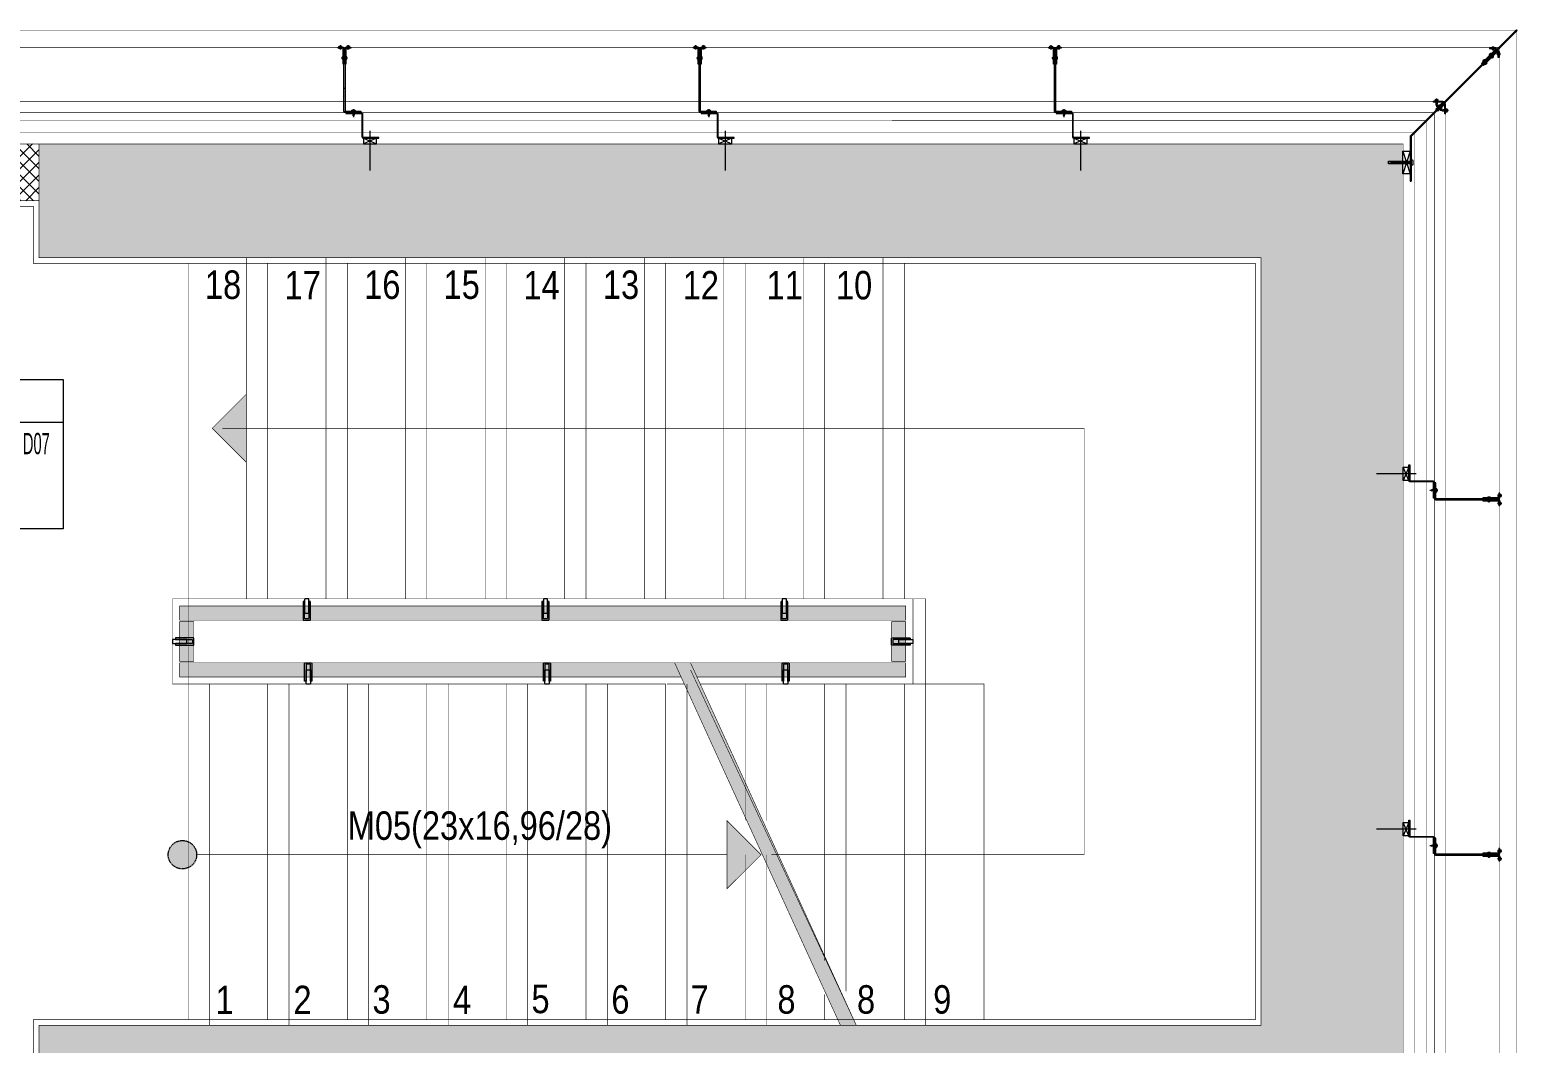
# Model space of a CAD drawing. Extents: x -1457 to 23780, y -2071 to 4205.
# Drawn here: x 10244 to 10768, y 2509 to 2865 of the extents above; entities that cross this region are included whole.
import ezdxf
from ezdxf.enums import TextEntityAlignment as Align

# ---------------------------------------------------------------- set-up
doc = ezdxf.new("R2010")
doc.units = 0
doc.header["$MEASUREMENT"] = 0
doc.linetypes.add('DOT2', pattern=[0.125, 0, -0.125])
doc.linetypes.add('HIDDEN', pattern=[0.375, 0.25, -0.125])
doc.layers.get('0').update_dxf_attribs({"color": 9, "lineweight": 9})
for name, color, linetype, lineweight in [('20', 9, 'DOT2', 9), ('21', 9, 'Continuous', 9), ('M-TEFRIS2-015', 129, 'Continuous', 9)]:
    doc.layers.add(name, color=color, linetype=linetype, lineweight=lineweight)
doc.styles.add('Arial', font='arial.ttf', dxfattribs={"height": 2.5})
doc.styles.add('MuuM_TEXT-STANDART', font='ARIALN.TTF')

# ---------------------------------------------------------------- blocks, each defined once
blk = doc.blocks.new('p-lama profili')
at = {"layer": '20', "linetype": 'HIDDEN', "ltscale": 0.5}
blk.add_lwpolyline([(0.75, -0.45), (-0.75, -0.45), (-0.75, -6.5), (-1.25, -6.5), (-1.25, -0.45), (-1.25, -0.45), (-1.25, 0), (1.25, 0), (1.25, -0.45), (1.25, -0.45), (1.25, -6.5), (0.75, -6.5), (0.75, -0.45)], dxfattribs=at)
blk.add_lwpolyline([(-0.75, -2.5), (0.75, -2.5), (0.75, -7.5), (-0.75, -7.5)], close=True, dxfattribs=at)
blk = doc.blocks.new('0_roomno2-flat-2')
at = {"layer": '21'}
blk.add_lwpolyline([(96.88, -52.5), (0, -52.5), (0, 0), (96.88, 0)], close=True, dxfattribs=at)
for points in [[(0, -15), (96.88, -15)], [(40.62, -15), (40.62, -52.5)], [(59.38, -15), (59.38, -52.5)], [(78.12, -15), (78.12, -52.5)], [(0, -33.75), (40.62, -33.75)]]:
    blk.add_lwpolyline(points, dxfattribs=at)
at = {"layer": '21', "style": 'MuuM_TEXT-STANDART', "width": 0.6}
blk.add_text('H:', height=7.5, dxfattribs=at).set_placement((1.75, -43.04), align=Align.MIDDLE_LEFT)
at = {"layer": '21', "style": 'Arial'}
blk.add_attdef('ODANO', (0, 5.85), '', height=10, dxfattribs=at)
blk.add_attdef('MEKANADI', text='', height=10, dxfattribs=at).set_placement((1.75, -15), align=Align.BOTTOM_LEFT)
at = {"layer": '21', "style": 'MuuM_TEXT-STANDART', "width": 0.6}
for tag, p in [('M2', (1.75, -24.38)), ('TEMIZTAVANYUKSEKLIGI', (9, -43.04))]:
    blk.add_attdef(tag, text='', height=7.5, dxfattribs=at).set_placement(p, align=Align.MIDDLE_LEFT)
for tag, p in [('YER01', (50, -22.5)), ('TAVAN01', (68.75, -22.5)), ('DUVAR01', (87.5, -22.5)), ('YER02', (50, -33.75)), ('TAVAN02', (68.75, -33.75)), ('DUVAR02', (87.5, -33.75)), ('YER03', (50, -45)), ('TAVAN03', (68.75, -45)), ('DUVAR03', (87.5, -45))]:
    blk.add_attdef(tag, text='', height=7.5, dxfattribs=at).set_placement(p, align=Align.MIDDLE_CENTER)
blk = doc.blocks.new('p-cephe_kose profili')
at = {"linetype": 'Continuous', "lineweight": 13}
for p, q in [((-2.75, 12.75), (-3.15, 12.75)), ((-3.15, -2.87), (-3.15, 12.75)), ((-2.75, -3.03), (-2.75, 12.75)), ((-3.15, -2.87), (-30.14, -29.86)), ((-2.75, -3.03), (-29.86, -30.14)), ((-34, -30.65), (-34, -32.75)), ((-34, -30.65), (-33.7, -30.65)), ((-33.85, -33.57), (-30.14, -29.86)), ((-33.7, -30.65), (-33.7, -32.75)), ((-33.57, -33.85), (-29.86, -30.14)), ((-33.53, -32.82), (-28.58, -27.87)), ((-33.32, -33.03), (-28.37, -28.08)), ((-28.08, -28.37), (-33.03, -33.32)), ((-27.87, -28.58), (-32.82, -33.53)), ((-30.14, -29.86), (-29.86, -30.14)), ((-29.86, -30.14), (-30.14, -29.86)), ((-28.37, -28.08), (-28.58, -27.87)), ((-28.08, -28.37), (-27.87, -28.58)), ((-33.85, -33.57), (-40.45, -40.17)), ((-33.57, -33.85), (-40.17, -40.45)), ((-33.57, -33.85), (-33.85, -33.57)), ((-32.75, -33.7), (-30.65, -33.7)), ((-32.75, -34), (-30.65, -34)), ((-30.65, -34), (-30.65, -33.7)), ((-40.45, -40.17), (-40.17, -40.45))]:
    blk.add_line(p, q, dxfattribs=at)
at = {"linetype": 'Continuous', "lineweight": 5}
for p, q in [((-3.15, 6.69), (1.05, 6.69)), ((1.05, 5.81), (-3.15, 5.81)), ((-2.75, 2.25), (-0.25, 10.25)), ((-0.25, 2.25), (-2.75, 10.25)), ((-2.73, 6.25), (4.2, 6.25)), ((4.85, 6.62), (1.05, 6.62)), ((4.85, 5.88), (1.05, 5.88))]:
    blk.add_line(p, q, dxfattribs=at)
for p, q in [((-16.23, -12.06), (-13.36, -12.06)), ((-15.99, -11.97), (-15.95, -11.97)), ((-15.99, -12.15), (-15.95, -12.15)), ((-15.95, -11.97), (-15.95, -12.15)), ((-15.5, -12.68), (-15.5, -11.44)), ((-15.41, -11.82), (-15.23, -11.82)), ((-15.41, -12.3), (-15.32, -12.3)), ((-15.32, -12.3), (-15.14, -12.3)), ((-15.3, -12.02), (-15.28, -12.37)), ((-15.23, -11.82), (-15.05, -11.82)), ((-15.19, -11.74), (-15.1, -12.37)), ((-15.14, -12.3), (-14.96, -12.3)), ((-15.05, -11.82), (-14.87, -11.82)), ((-15.01, -11.74), (-14.92, -12.37)), ((-14.96, -12.3), (-14.78, -12.3)), ((-14.87, -11.82), (-14.69, -11.82)), ((-14.83, -11.74), (-14.74, -12.37)), ((-14.78, -12.3), (-14.6, -12.3)), ((-14.69, -11.82), (-14.51, -11.82)), ((-14.65, -11.74), (-14.56, -12.37)), ((-14.6, -12.3), (-14.42, -12.3)), ((-14.51, -11.82), (-14.33, -11.82)), ((-14.47, -11.74), (-14.38, -12.37)), ((-14.42, -12.3), (-14.24, -12.3)), ((-14.33, -11.82), (-13.6, -12.06)), ((-14.29, -11.74), (-14.2, -12.37)), ((-14.24, -12.3), (-13.6, -12.06)), ((-14.1, -11.79), (-14.03, -12.33)), ((-12.68, -15.51), (-11.44, -15.51)), ((-11.74, -14.3), (-12.37, -14.21)), ((-11.74, -14.48), (-12.37, -14.39)), ((-11.74, -14.66), (-12.37, -14.57)), ((-11.74, -14.84), (-12.37, -14.75)), ((-11.74, -15.02), (-12.37, -14.93)), ((-11.74, -15.2), (-12.37, -15.11)), ((-12.02, -15.31), (-12.37, -15.29)), ((-11.79, -14.11), (-12.33, -14.03)), ((-12.3, -14.25), (-12.06, -13.61)), ((-12.3, -14.43), (-12.3, -14.25)), ((-12.3, -14.61), (-12.3, -14.43)), ((-12.3, -14.79), (-12.3, -14.61)), ((-12.3, -14.97), (-12.3, -14.79)), ((-12.3, -15.15), (-12.3, -14.97)), ((-12.3, -15.33), (-12.3, -15.15)), ((-12.3, -15.42), (-12.3, -15.33)), ((-12.06, -16.24), (-12.06, -13.37)), ((-11.82, -14.34), (-12.06, -13.61)), ((-11.82, -14.52), (-11.82, -14.34)), ((-11.82, -14.7), (-11.82, -14.52)), ((-11.82, -14.88), (-11.82, -14.7)), ((-11.82, -15.06), (-11.82, -14.88)), ((-11.82, -15.24), (-11.82, -15.06)), ((-11.82, -15.42), (-11.82, -15.24)), ((-12.15, -15.99), (-12.15, -15.96)), ((-11.97, -15.96), (-12.15, -15.96)), ((-11.97, -15.99), (-11.97, -15.96))]:
    blk.add_line(p, q)
at = {"linetype": 'Continuous', "lineweight": 18}
for p, q in [((-15.25, -10.86), (-15.25, -14)), ((-15.25, -10.86), (-14.95, -10.86)), ((-14.95, -10.86), (-14.95, -14)), ((-14.78, -14.07), (-12.56, -11.86)), ((-14.57, -14.28), (-12.35, -12.07)), ((-12.07, -12.35), (-14.28, -14.57)), ((-11.86, -12.56), (-14.07, -14.78)), ((-14, -14.95), (-10.86, -14.95)), ((-14, -15.25), (-10.86, -15.25)), ((-12.35, -12.07), (-12.56, -11.86)), ((-12.07, -12.35), (-11.86, -12.56)), ((-10.86, -15.25), (-10.86, -14.95))]:
    blk.add_line(p, q, dxfattribs=at)
at = {"lineweight": 5}
for p, q in [((-13.02, -13.73), (-13.73, -13.02)), ((-13.29, -13.01), (-13.66, -13.38)), ((-13.65, -12.66), (-12.44, -13.86)), ((-13.29, -13.01), (-13.52, -13.23)), ((-13.52, -13.23), (-13.29, -13.01)), ((-13.29, -13.01), (-12.92, -12.64)), ((-13.29, -13.01), (-13.07, -12.79)), ((-13.07, -12.79), (-13.29, -13.01)), ((-12.57, -13.28), (-13.28, -12.57)), ((-12.8, -13.5), (-13.27, -13.98)), ((-12.8, -13.5), (-12.32, -13.03)), ((-34.1, -31.92), (-34.1, -31.37)), ((-31.22, -31.93), (-31.93, -31.22)), ((-31.49, -31.21), (-31.86, -31.58)), ((-31.85, -30.86), (-30.64, -32.06)), ((-31.49, -31.21), (-31.71, -31.43)), ((-31.71, -31.43), (-31.49, -31.21)), ((-31.49, -31.21), (-31.12, -30.84)), ((-31.49, -31.21), (-31.27, -30.99)), ((-31.27, -30.99), (-31.49, -31.21)), ((-30.77, -31.48), (-31.48, -30.77)), ((-31, -31.7), (-30.52, -31.23)), ((-28.94, -29.65), (-29.65, -28.94)), ((-29.22, -28.93), (-29.59, -29.3)), ((-29.57, -28.58), (-28.37, -29.78)), ((-29.22, -28.93), (-29.44, -29.16)), ((-29.44, -29.16), (-29.22, -28.93)), ((-29.22, -28.93), (-28.84, -28.56)), ((-29.22, -28.93), (-28.99, -28.71)), ((-28.99, -28.71), (-29.22, -28.93)), ((-28.5, -29.21), (-29.21, -28.5)), ((-28.72, -29.43), (-29.2, -29.91)), ((-28.72, -29.43), (-28.24, -28.95)), ((-34.6, -31.92), (-33.2, -31.92)), ((-34.1, -31.66), (-33.7, -31.66)), ((-34.1, -31.92), (-34.1, -32.47)), ((-34.1, -32.18), (-33.7, -32.18)), ((-33.7, -31.92), (-33.7, -31.48)), ((-33.7, -31.92), (-33.7, -31.66)), ((-33.7, -31.66), (-33.7, -31.92)), ((-33.7, -31.92), (-33.7, -32.36)), ((-33.7, -31.92), (-33.7, -32.18)), ((-33.7, -32.18), (-33.7, -31.92)), ((-31.92, -34.1), (-32.47, -34.1)), ((-31.92, -33.7), (-32.36, -33.7)), ((-31.92, -33.7), (-32.18, -33.7)), ((-32.18, -33.7), (-31.92, -33.7)), ((-32.18, -34.1), (-32.18, -33.7)), ((-31.92, -34.6), (-31.92, -33.2)), ((-31.92, -33.7), (-31.66, -33.7)), ((-31.92, -33.7), (-31.48, -33.7)), ((-31.66, -33.7), (-31.92, -33.7)), ((-31.92, -34.1), (-31.37, -34.1)), ((-31.66, -34.1), (-31.66, -33.7)), ((-31, -31.7), (-31.47, -32.18))]:
    blk.add_line(p, q, dxfattribs=at)
at = {"lineweight": 0}
blk.add_line((-34, -32.75), (-34, -30.75), dxfattribs=at)
at = {"linetype": 'Continuous', "lineweight": 5}
for points in [[(-2.75, 10.25), (-0.25, 10.25), (-0.25, 2.25), (-2.75, 2.25)], [(1.05, 6.75), (4.85, 6.75), (4.85, 5.75), (1.05, 5.75)]]:
    blk.add_lwpolyline(points, close=True, dxfattribs=at)
blk.add_lwpolyline([(-38.03, -37.75), (-37.75, -38.03)])
for centre, radius, start, end in [((-14.88, -12.06), 1.11, 166.6402, 175.4788), ((-14.88, -12.06), 1.11, 184.5212, 193.3598), ((-15.5, -11.91), 0.473, 90, 166.6402), ((-15.5, -12.21), 0.473, 193.3598, 270), ((-15.41, -11.73), 0.09, 180, 270), ((-15.41, -12.39), 0.09, 90, 180), ((-12.21, -15.51), 0.473, 180, 256.6402), ((-12.39, -15.42), 0.09, 270, 0), ((-11.73, -15.42), 0.09, 180, 270), ((-11.91, -15.51), 0.473, 283.3598, 360), ((-12.06, -14.89), 1.11, 256.6402, 265.4788), ((-12.06, -14.89), 1.11, 274.5212, 283.3598)]:
    blk.add_arc(centre, radius, start, end)
at = {"linetype": 'Continuous', "lineweight": 18}
for centre, radius, start, end in [((-14.85, -14), 0.4, 180, 315), ((-14.85, -14), 0.1, 180, 315), ((-14, -14.85), 0.4, 135, 270), ((-14, -14.85), 0.1, 135, 270)]:
    blk.add_arc(centre, radius, start, end, dxfattribs=at)
at = {"lineweight": 5}
for centre, radius, start, end in [((-13.35, -12.95), 0.57, 67.9194, 202.0806), ((-13.23, -13.07), 0.909, 267.075, 2.925), ((-33.62, -31.92), 0.732, 131.1905, 228.8095), ((-31.55, -31.15), 0.57, 67.9194, 202.0806), ((-31.43, -31.27), 0.909, 267.075, 2.925), ((-29.27, -28.88), 0.57, 67.9194, 202.0806), ((-29.15, -29), 0.909, 267.075, 2.925), ((-33.83, -31.92), 0.46, 286.9574, 73.0426), ((-31.92, -33.62), 0.732, 221.1905, 318.8095), ((-31.92, -33.83), 0.46, 16.9574, 163.0426)]:
    blk.add_arc(centre, radius, start, end, dxfattribs=at)
at = {"linetype": 'Continuous', "lineweight": 13}
for centre, radius, start, end in [((-33.6, -32.75), 0.4, 180, 315), ((-33.6, -32.75), 0.1, 180, 315), ((-32.75, -33.6), 0.4, 135, 270), ((-32.75, -33.6), 0.1, 135, 270)]:
    blk.add_arc(centre, radius, start, end, dxfattribs=at)
at = {"linetype": 'Continuous', "lineweight": 5}
blk.add_rational_spline([(-3.15, 7.25), (-3.22, 7.25), (-3.29, 7.25), (-3.63, 7.25), (-3.68, 6.91), (-3.7, 6.83), (-3.71, 6.75), (-3.79, 6.25), (-3.71, 5.75), (-3.7, 5.67), (-3.68, 5.59), (-3.63, 5.25), (-3.29, 5.25), (-3.22, 5.25), (-3.15, 5.25), (-3.15, 6.25), (-3.15, 7.25)], [1, 1, 1, 0.760917374327, 1, 1, 1, 1, 1, 1, 1, 0.760917374327, 1, 1, 1, 1, 1], degree=2, knots=[0, 0, 0, 1, 1, 2, 2, 3, 3, 4, 4, 5, 5, 6, 6, 7, 7, 8, 8, 8], dxfattribs=at)
blk = doc.blocks.new('p- alum kaplama profil')
at = {"lineweight": 13}
blk.add_lwpolyline([(7.12, 12.59), (7.12, 26.49)], dxfattribs=at)
at = {"lineweight": 5}
blk.add_lwpolyline([(9.44, 15.16), (4.79, 15.16), (4.79, 17.16), (9.44, 17.16)], close=True, dxfattribs=at)
for points in [[(4.79, 15.16), (9.44, 17.16)], [(9.44, 15.16), (4.79, 17.16)]]:
    blk.add_lwpolyline(points, dxfattribs=at)
at = {"lineweight": 18}
blk.add_lwpolyline([(4.09, 6.16), (-1.41, 6.16), (-1.41, 6.46), (4.09, 6.46, 0.414214), (4.29, 6.66), (4.29, 14.66, -0.414214), (4.79, 15.16), (10.29, 15.16), (10.29, 14.86), (4.79, 14.86, 0.414214), (4.59, 14.66), (4.59, 6.66, -0.414214)], format="xyb", close=True, dxfattribs=at)
blk.add_lwpolyline([(-2.06, 5.56), (-2.06, -2.34), (-2.06, -15.69), (-1.66, -15.69), (-1.66, -2.34), (-1.66, 5.56), (-1.66, 5.56), (-1.66, 5.57), (-1.66, 5.57), (-1.66, 5.58), (-1.66, 5.58), (-1.65, 5.59), (-1.65, 5.59), (-1.65, 5.59), (-1.65, 5.6), (-1.65, 5.6), (-1.64, 5.61), (-1.64, 5.61), (-1.64, 5.62), (-1.64, 5.62), (-1.63, 5.62), (-1.63, 5.63), (-1.63, 5.63), (-1.62, 5.63), (-1.62, 5.64), (-1.61, 5.64), (-1.61, 5.64), (-1.61, 5.64), (-1.6, 5.65), (-1.6, 5.65), (-1.59, 5.65), (-1.59, 5.65), (-1.58, 5.65), (-1.58, 5.65), (-1.57, 5.66), (-1.57, 5.66), (-1.56, 5.66), (-1.56, 5.66), (3.94, 5.66), (3.94, 6.06), (-1.56, 6.06), (-1.58, 6.06), (-1.61, 6.05), (-1.63, 6.05), (-1.66, 6.05), (-1.68, 6.04), (-1.7, 6.03), (-1.73, 6.03), (-1.75, 6.02), (-1.77, 6.01), (-1.79, 6), (-1.82, 5.99), (-1.84, 5.97), (-1.86, 5.96), (-1.88, 5.94), (-1.89, 5.93), (-1.91, 5.91), (-1.93, 5.89), (-1.95, 5.87), (-1.96, 5.85), (-1.97, 5.83), (-1.99, 5.81), (-2, 5.79), (-2.01, 5.77), (-2.02, 5.75), (-2.03, 5.72), (-2.04, 5.7), (-2.04, 5.68), (-2.05, 5.65), (-2.05, 5.63), (-2.06, 5.61), (-2.06, 5.58)], close=True)
blk.add_lwpolyline([(-1.66, -2.34), (-2.06, -2.34)])
for points in [[(-2.36, -10.84), (-2.36, -16.39), (-2.36, -16.39, -0.414214), (-2.51, -16.54), (-2.51, -16.54), (-4.06, -16.54), (-4.06, -16.84), (-2.51, -16.84), (-2.51, -16.84, 0.414214), (-2.06, -16.39), (-2.06, -10.84)], [(-1.36, -10.84), (-1.66, -10.84), (-1.66, -16.39, 0.414214), (-1.21, -16.84), (-1.21, -16.84), (0.34, -16.84), (0.34, -16.54), (-1.21, -16.54), (-1.21, -16.54, -0.414214), (-1.36, -16.39), (-1.36, -16.39)]]:
    blk.add_lwpolyline(points, format="xyb", close=True)
for points in [[(0.67, 5.66, -10), (1.91, 5.66, -10)], [(0.67, 5.66, -10), (0.67, 5.64, -10), (0.67, 5.62, -10), (0.67, 5.6, -10), (0.68, 5.58, -10), (0.68, 5.56, -10), (0.69, 5.54, -10), (0.69, 5.52, -10), (0.7, 5.5, -10), (0.7, 5.48, -10), (0.71, 5.46, -10), (0.72, 5.45, -10), (0.73, 5.43, -10), (0.74, 5.41, -10), (0.75, 5.4, -10), (0.76, 5.38, -10), (0.77, 5.36, -10), (0.79, 5.35, -10), (0.8, 5.33, -10), (0.81, 5.32, -10), (0.83, 5.31, -10), (0.84, 5.29, -10), (0.86, 5.28, -10), (0.87, 5.27, -10), (0.89, 5.26, -10), (0.91, 5.25, -10), (0.92, 5.24, -10), (0.94, 5.23, -10), (0.96, 5.22, -10), (0.98, 5.21, -10), (1, 5.21, -10), (1.02, 5.2, -10), (1.03, 5.2, -10)], [(0.96, 5.66, -10), (0.97, 5.66, -10), (0.97, 5.66, -10), (0.97, 5.66, -10), (0.98, 5.66, -10), (0.98, 5.66, -10), (0.99, 5.66, -10), (0.99, 5.66, -10), (1, 5.66, -10), (1, 5.67, -10), (1, 5.67, -10), (1.01, 5.67, -10), (1.01, 5.67, -10), (1.01, 5.67, -10), (1.02, 5.68, -10), (1.02, 5.68, -10), (1.02, 5.68, -10), (1.03, 5.69, -10), (1.03, 5.69, -10), (1.03, 5.69, -10), (1.04, 5.7, -10), (1.04, 5.7, -10), (1.04, 5.7, -10), (1.04, 5.71, -10), (1.04, 5.71, -10), (1.05, 5.72, -10), (1.05, 5.72, -10), (1.05, 5.72, -10), (1.05, 5.73, -10), (1.05, 5.73, -10), (1.05, 5.74, -10), (1.05, 5.74, -10), (1.05, 5.75, -10)], [(1.61, 6.87, -10), (0.98, 6.96, -10)], [(1.33, 5.85, -10), (0.98, 5.88, -10)], [(1.56, 7.05, -10), (1.02, 7.13, -10)], [(1.05, 6.91, -10), (1.29, 7.56, -10)], [(1.05, 5.83, -10), (1.05, 6.01, -10)], [(1.05, 5.75, -10), (1.05, 5.83, -10)], [(1.29, 4.93, -10), (1.29, 7.8, -10)], [(1.53, 6.82, -10), (1.29, 7.56, -10)], [(1.29, 6.16, -10), (1.29, 6.26, -10)], [(1.53, 5.75, -10), (1.53, 5.92, -10)], [(1.53, 5.75, -10), (1.53, 5.74, -10), (1.53, 5.74, -10), (1.53, 5.73, -10), (1.53, 5.73, -10), (1.53, 5.72, -10), (1.54, 5.72, -10), (1.54, 5.72, -10), (1.54, 5.71, -10), (1.54, 5.71, -10), (1.54, 5.7, -10), (1.54, 5.7, -10), (1.55, 5.7, -10), (1.55, 5.69, -10), (1.55, 5.69, -10), (1.55, 5.69, -10), (1.56, 5.68, -10), (1.56, 5.68, -10), (1.56, 5.68, -10), (1.57, 5.67, -10), (1.57, 5.67, -10), (1.58, 5.67, -10), (1.58, 5.67, -10), (1.58, 5.67, -10), (1.59, 5.66, -10), (1.59, 5.66, -10), (1.6, 5.66, -10), (1.6, 5.66, -10), (1.6, 5.66, -10), (1.61, 5.66, -10), (1.61, 5.66, -10), (1.62, 5.66, -10), (1.62, 5.66, -10)], [(1.55, 5.2, -10), (1.57, 5.2, -10), (1.59, 5.21, -10), (1.6, 5.21, -10), (1.62, 5.22, -10), (1.64, 5.23, -10), (1.66, 5.24, -10), (1.68, 5.25, -10), (1.69, 5.26, -10), (1.71, 5.27, -10), (1.73, 5.28, -10), (1.74, 5.29, -10), (1.76, 5.31, -10), (1.77, 5.32, -10), (1.78, 5.33, -10), (1.8, 5.35, -10), (1.81, 5.36, -10), (1.82, 5.38, -10), (1.83, 5.4, -10), (1.84, 5.41, -10), (1.85, 5.43, -10), (1.86, 5.45, -10), (1.87, 5.46, -10), (1.88, 5.48, -10), (1.89, 5.5, -10), (1.89, 5.52, -10), (1.9, 5.54, -10), (1.9, 5.56, -10), (1.9, 5.58, -10), (1.91, 5.6, -10), (1.91, 5.62, -10), (1.91, 5.64, -10), (1.91, 5.66, -10)], [(1.03, 5.2, -10), (1.04, 5.2, -10), (1.05, 5.19, -10), (1.05, 5.19, -10), (1.06, 5.19, -10), (1.06, 5.19, -10), (1.07, 5.19, -10), (1.07, 5.19, -10), (1.08, 5.19, -10), (1.08, 5.19, -10), (1.09, 5.19, -10), (1.09, 5.18, -10), (1.1, 5.18, -10), (1.1, 5.18, -10), (1.11, 5.18, -10), (1.11, 5.18, -10), (1.12, 5.18, -10), (1.12, 5.18, -10), (1.13, 5.18, -10), (1.13, 5.18, -10), (1.14, 5.18, -10), (1.15, 5.18, -10), (1.15, 5.18, -10), (1.16, 5.17, -10), (1.16, 5.17, -10), (1.17, 5.17, -10), (1.17, 5.17, -10), (1.18, 5.17, -10), (1.18, 5.17, -10), (1.19, 5.17, -10), (1.19, 5.17, -10), (1.2, 5.17, -10), (1.2, 5.17, -10)], [(1.2, 5.17, -10), (1.2, 5.2, -10)], [(1.38, 5.2, -10), (1.2, 5.2, -10)], [(1.38, 5.17, -10), (1.38, 5.2, -10)], [(1.38, 5.17, -10), (1.38, 5.17, -10), (1.39, 5.17, -10), (1.39, 5.17, -10), (1.4, 5.17, -10), (1.41, 5.17, -10), (1.41, 5.17, -10), (1.42, 5.17, -10), (1.42, 5.17, -10), (1.43, 5.17, -10), (1.43, 5.18, -10), (1.44, 5.18, -10), (1.44, 5.18, -10), (1.45, 5.18, -10), (1.45, 5.18, -10), (1.46, 5.18, -10), (1.46, 5.18, -10), (1.47, 5.18, -10), (1.47, 5.18, -10), (1.48, 5.18, -10), (1.48, 5.18, -10), (1.49, 5.18, -10), (1.5, 5.19, -10), (1.5, 5.19, -10), (1.51, 5.19, -10), (1.51, 5.19, -10), (1.52, 5.19, -10), (1.52, 5.19, -10), (1.53, 5.19, -10), (1.53, 5.19, -10), (1.54, 5.19, -10), (1.54, 5.2, -10), (1.55, 5.2, -10)], [(-2.86, -13.04, 0), (-0.86, -13.04, 0)], [(-2.36, -12.52, 0), (-2.4, -12.53, 0), (-2.43, -12.56, 0), (-2.47, -12.58, 0), (-2.5, -12.6, 0), (-2.53, -12.63, 0), (-2.56, -12.66, 0), (-2.59, -12.69, 0), (-2.61, -12.73, 0), (-2.63, -12.76, 0), (-2.65, -12.8, 0), (-2.67, -12.84, 0), (-2.68, -12.88, 0), (-2.69, -12.92, 0), (-2.7, -12.96, 0), (-2.71, -13, 0), (-2.71, -13.04, 0), (-2.71, -13.08, 0), (-2.7, -13.13, 0), (-2.69, -13.17, 0), (-2.68, -13.21, 0), (-2.67, -13.25, 0), (-2.65, -13.28, 0), (-2.63, -13.32, 0), (-2.61, -13.36, 0), (-2.59, -13.39, 0), (-2.56, -13.42, 0), (-2.53, -13.45, 0), (-2.5, -13.48, 0), (-2.47, -13.51, 0), (-2.43, -13.53, 0), (-2.4, -13.55, 0), (-2.36, -13.57, 0)], [(-2.36, -13.04, 0), (-2.36, -12.52, 0)], [(-2.36, -13.04, 0), (-2.36, -12.73, 0)], [(-2.36, -12.73, 0), (-2.36, -13.04, 0)], [(-1.36, -12.73, 0), (-2.36, -12.73, 0)], [(-2.36, -13.04, 0), (-2.36, -13.36, 0)], [(-2.36, -13.04, 0), (-2.36, -13.57, 0)], [(-2.36, -13.36, 0), (-2.36, -13.04, 0)], [(-1.36, -13.36, 0), (-2.36, -13.36, 0)], [(-1.36, -13.04, 0), (-1.36, -12.37, 0)], [(-1.36, -13.72, 0), (-1.32, -13.68, 0), (-1.29, -13.65, 0), (-1.26, -13.61, 0), (-1.23, -13.58, 0), (-1.2, -13.54, 0), (-1.18, -13.5, 0), (-1.16, -13.45, 0), (-1.14, -13.41, 0), (-1.12, -13.37, 0), (-1.1, -13.32, 0), (-1.09, -13.28, 0), (-1.08, -13.23, 0), (-1.07, -13.18, 0), (-1.06, -13.14, 0), (-1.06, -13.09, 0), (-1.06, -13.04, 0), (-1.06, -12.99, 0), (-1.06, -12.95, 0), (-1.07, -12.9, 0), (-1.08, -12.85, 0), (-1.09, -12.81, 0), (-1.1, -12.76, 0), (-1.12, -12.72, 0), (-1.14, -12.67, 0), (-1.16, -12.63, 0), (-1.18, -12.59, 0), (-1.2, -12.55, 0), (-1.23, -12.51, 0), (-1.26, -12.47, 0), (-1.29, -12.43, 0), (-1.32, -12.4, 0), (-1.36, -12.37, 0)], [(-1.36, -13.04, 0), (-1.36, -13.72, 0)], [(-3.84, -17.04, 0), (-3.81, -17.07, 0), (-3.78, -17.1, 0), (-3.75, -17.12, 0), (-3.72, -17.15, 0), (-3.69, -17.17, 0), (-3.66, -17.19, 0), (-3.62, -17.21, 0), (-3.59, -17.23, 0), (-3.55, -17.24, 0), (-3.52, -17.26, 0), (-3.48, -17.27, 0), (-3.44, -17.28, 0), (-3.4, -17.28, 0), (-3.36, -17.29, 0), (-3.32, -17.29, 0), (-3.29, -17.29, 0), (-3.25, -17.29, 0), (-3.21, -17.29, 0), (-3.17, -17.28, 0), (-3.13, -17.28, 0), (-3.09, -17.27, 0), (-3.06, -17.26, 0), (-3.02, -17.24, 0), (-2.98, -17.23, 0), (-2.95, -17.21, 0), (-2.91, -17.19, 0), (-2.88, -17.17, 0), (-2.85, -17.15, 0), (-2.82, -17.12, 0), (-2.79, -17.1, 0), (-2.76, -17.07, 0), (-2.73, -17.04, 0)], [(-3.29, -17.04, 0), (-3.84, -17.04, 0)], [(-2.85, -16.54, 0), (-2.86, -16.51, 0), (-2.87, -16.47, 0), (-2.89, -16.44, 0), (-2.91, -16.41, 0), (-2.93, -16.38, 0), (-2.96, -16.35, 0), (-2.98, -16.33, 0), (-3.01, -16.31, 0), (-3.04, -16.29, 0), (-3.07, -16.27, 0), (-3.11, -16.25, 0), (-3.14, -16.24, 0), (-3.18, -16.23, 0), (-3.21, -16.22, 0), (-3.25, -16.22, 0), (-3.29, -16.22, 0), (-3.32, -16.22, 0), (-3.36, -16.22, 0), (-3.39, -16.23, 0), (-3.43, -16.24, 0), (-3.46, -16.25, 0), (-3.5, -16.27, 0), (-3.53, -16.29, 0), (-3.56, -16.31, 0), (-3.59, -16.33, 0), (-3.61, -16.35, 0), (-3.64, -16.38, 0), (-3.66, -16.41, 0), (-3.68, -16.44, 0), (-3.7, -16.47, 0), (-3.71, -16.51, 0), (-3.73, -16.54, 0)], [(-3.29, -16.54, 0), (-3.73, -16.54, 0)], [(-3.29, -16.54, 0), (-3.55, -16.54, 0)], [(-3.55, -16.54, 0), (-3.29, -16.54, 0)], [(-3.55, -17.04, 0), (-3.55, -16.54, 0)], [(-3.29, -17.54, 0), (-3.29, -16.04, 0)], [(-3.29, -16.54, 0), (-2.85, -16.54, 0)], [(-3.29, -16.54, 0), (-3.03, -16.54, 0)], [(-3.03, -16.54, 0), (-3.29, -16.54, 0)], [(-3.29, -17.04, 0), (-2.73, -17.04, 0)], [(-3.03, -17.04, 0), (-3.03, -16.54, 0)], [(-0.56, -17.04, 0), (-1.11, -17.04, 0)], [(0, -17.04, 0), (-0.03, -17.07, 0), (-0.06, -17.1, 0), (-0.09, -17.12, 0), (-0.12, -17.15, 0), (-0.15, -17.17, 0), (-0.18, -17.19, 0), (-0.22, -17.21, 0), (-0.25, -17.23, 0), (-0.29, -17.24, 0), (-0.33, -17.26, 0), (-0.36, -17.27, 0), (-0.4, -17.28, 0), (-0.44, -17.28, 0), (-0.48, -17.29, 0), (-0.52, -17.29, 0), (-0.56, -17.29, 0), (-0.59, -17.29, 0), (-0.63, -17.29, 0), (-0.67, -17.28, 0), (-0.71, -17.28, 0), (-0.75, -17.27, 0), (-0.79, -17.26, 0), (-0.82, -17.24, 0), (-0.86, -17.23, 0), (-0.89, -17.21, 0), (-0.93, -17.19, 0), (-0.96, -17.17, 0), (-0.99, -17.15, 0), (-1.02, -17.12, 0), (-1.05, -17.1, 0), (-1.08, -17.07, 0), (-1.11, -17.04, 0)], [(-1, -16.54, 0), (-0.98, -16.51, 0), (-0.97, -16.47, 0), (-0.95, -16.44, 0), (-0.93, -16.41, 0), (-0.91, -16.38, 0), (-0.88, -16.35, 0), (-0.86, -16.33, 0), (-0.83, -16.31, 0), (-0.8, -16.29, 0), (-0.77, -16.27, 0), (-0.73, -16.25, 0), (-0.7, -16.24, 0), (-0.66, -16.23, 0), (-0.63, -16.22, 0), (-0.59, -16.22, 0), (-0.56, -16.22, 0), (-0.52, -16.22, 0), (-0.48, -16.22, 0), (-0.45, -16.23, 0), (-0.41, -16.24, 0), (-0.38, -16.25, 0), (-0.34, -16.27, 0), (-0.31, -16.29, 0), (-0.28, -16.31, 0), (-0.25, -16.33, 0), (-0.23, -16.35, 0), (-0.2, -16.38, 0), (-0.18, -16.41, 0), (-0.16, -16.44, 0), (-0.14, -16.47, 0), (-0.13, -16.51, 0), (-0.12, -16.54, 0)], [(-0.56, -16.54, 0), (-1, -16.54, 0)], [(-0.56, -16.54, 0), (-0.82, -16.54, 0)], [(-0.82, -16.54, 0), (-0.56, -16.54, 0)], [(-0.82, -17.04, 0), (-0.82, -16.54, 0)], [(-0.56, -17.54, 0), (-0.56, -16.04, 0)], [(-0.56, -16.54, 0), (-0.3, -16.54, 0)], [(-0.56, -16.54, 0), (-0.12, -16.54, 0)], [(-0.3, -16.54, 0), (-0.56, -16.54, 0)], [(-0.56, -17.04, 0), (0, -17.04, 0)], [(-0.3, -17.04, 0), (-0.3, -16.54, 0)]]:
    blk.add_polyline3d(points)

msp = doc.modelspace()

# ---------------------------------------------------------------- hatches: boundary and pattern name
at = {"layer": 'M-TEFRIS2-015', "linetype": 'HIDDEN', "lineweight": 0}
h = msp.add_hatch(dxfattribs=at)
h.set_pattern_fill('ANSI37', color=256, scale=25, style=0)
h.paths.add_polyline_path([(10007.5, 2825), (10247.5, 2825), (10247.5, 2805), (10007.5, 2805)])
h = msp.add_hatch(dxfattribs=at)
h.set_pattern_fill('ANSI33', color=256, scale=25, style=0)
h.paths.add_polyline_path([(10247.5, 2825), (10727.5, 2825), (10727.5, 2365), (10677.5, 2365), (10677.5, 2475), (10287.5, 2475), (10247.5, 2475), (10247.5, 2515), (10677.5, 2515), (10677.5, 2785), (10247.5, 2785)])
h = msp.add_hatch(color=256, dxfattribs=at)
h.dxf.hatch_style = 1
h.paths.add_polyline_path([(10320.5, 2713), (10320.5, 2737), (10308.48, 2725)])
h = msp.add_hatch(color=256, dxfattribs=at)
h.dxf.hatch_style = 1
h.paths.add_polyline_path([(10550, 2642.5), (10552.5, 2642.5), (10552.5, 2637.5), (10479.04, 2637.5), (10476.76, 2642.5)])
h.paths.add_polyline_path([(10552.5, 2657.5), (10304.5, 2657.5), (10297, 2657.5), (10297, 2662.5), (10550, 2662.5), (10552.5, 2662.5)])
h.paths.add_polyline_path([(10302, 2657), (10297, 2657), (10297, 2643), (10302, 2643)])
h = msp.add_hatch(color=256, dxfattribs=at)
h.dxf.hatch_style = 1
h.paths.add_polyline_path([(10547.5, 2657), (10547.5, 2643), (10552.5, 2643), (10552.5, 2657)])
h = msp.add_hatch(color=256, dxfattribs=at)
h.dxf.hatch_style = 1
h.paths.add_polyline_path([(10473.45, 2637.5), (10297, 2637.5), (10297, 2640), (10297, 2642.5), (10471.17, 2642.5)])
h = msp.add_hatch(color=256, dxfattribs=at)
h.dxf.hatch_style = 1
h.paths.add_polyline_path([(10471.17, 2642.5), (10476.76, 2642.5), (10535.09, 2515), (10529.5, 2515)])
h = msp.add_hatch(color=256, dxfattribs=at)
h.dxf.hatch_style = 1
h.paths.add_polyline_path([(10489.56, 2563), (10489.56, 2587), (10501.58, 2575)])
h = msp.add_hatch(color=256, dxfattribs=at)
h.dxf.hatch_style = 1
edge = h.paths.add_edge_path()
edge.add_arc((10298, 2575), 5, -90, 270)

# ---------------------------------------------------------------- linework, layer by layer
at = {"layer": 'M-TEFRIS2-015', "linetype": 'HIDDEN', "lineweight": 0, "const_width": 0.2}
for points in [[(7067.5, 861.68), (7067.5, 861.68), (7067.5, 2865), (10767.5, 2865), (10767.49, 1989.75)], [(7073.5, 861.68), (7073.5, 2859), (10761.5, 2859), (10761.5, 1989.75)], [(10742.5, 1990.05), (10742.5, 2840), (9855, 2840)], [(10738.5, 1990.05), (10738.5, 2836), (9848.37, 2836)], [(10735.7, 1998.05), (10735.71, 2833.2), (9855, 2833.25)], [(10731.5, 2000.27), (10731.5, 2829), (9855, 2829)], [(10009.5, 2803), (10245.5, 2803), (10245.5, 2783), (10675.5, 2783), (10675.5, 2517), (10245.5, 2517), (10245.5, 2492), (10144.5, 2492)], [(10320.5, 2785), (10320.5, 2665)], [(10348.5, 2785), (10348.5, 2665)], [(10376.5, 2785), (10376.5, 2665)], [(10404.5, 2785), (10404.5, 2665)], [(10432.5, 2785), (10432.5, 2665)], [(10460.5, 2785), (10460.5, 2665)], [(10488.5, 2785), (10488.5, 2665)], [(10516.5, 2785), (10516.5, 2665)], [(10544.5, 2785), (10544.5, 2665)], [(10300, 2783), (10300, 2665), (10328, 2665)], [(10328, 2783), (10328, 2665)], [(10356, 2783), (10356, 2665)], [(10384, 2783), (10384, 2665)], [(10412, 2783), (10412, 2665)], [(10440, 2783), (10440, 2665)], [(10468, 2783), (10468, 2665)], [(10496, 2783), (10496, 2665)], [(10524, 2783), (10524, 2665)], [(10552, 2783), (10552, 2665)], [(10312.02, 2725), (10615.25, 2725), (10615.25, 2575), (10505.14, 2575)], [(10300, 2635), (10294.5, 2635), (10294.5, 2665), (10557.5, 2665)], [(10555, 2665), (10559.5, 2665), (10559.5, 2515)], [(10555, 2635), (10555, 2665)], [(10552.5, 2657.5), (10304.5, 2657.5), (10297, 2657.5), (10297, 2662.5), (10550, 2662.5), (10552.5, 2662.5), (10552.5, 2657.5)], [(10550, 2662.5), (10552.5, 2662.5)], [(10302, 2657), (10297, 2657), (10297, 2643), (10302, 2643), (10302, 2657)], [(10473.45, 2637.5), (10297, 2637.5), (10297, 2637.5), (10297, 2640), (10297, 2642.5), (10471.17, 2642.5), (10473.45, 2637.5)], [(10304.5, 2642.5), (10297, 2642.5)], [(10471.17, 2642.5), (10476.76, 2642.5), (10535.09, 2515), (10529.5, 2515), (10471.17, 2642.5)], [(10471.17, 2642.5), (10529.5, 2515)], [(10471.17, 2642.5), (10529.5, 2515)], [(10550, 2642.5), (10552.5, 2642.5), (10552.5, 2637.5), (10479.04, 2637.5), (10476.76, 2642.5), (10550, 2642.5), (10550, 2642.5)], [(10476.76, 2642.5), (10535.09, 2515)], [(10476.76, 2640), (10535.09, 2515)], [(10440, 2635), (10300, 2635), (10300, 2517)], [(10307.5, 2635), (10307.5, 2515)], [(10468, 2635), (10328, 2635), (10328, 2517)], [(10335.5, 2635), (10335.5, 2515)], [(10356, 2635), (10356, 2517)], [(10363.5, 2635), (10363.5, 2515)], [(10384, 2635), (10384, 2517)], [(10391.5, 2635), (10391.5, 2515)], [(10412, 2635), (10412, 2517)], [(10419.5, 2635), (10419.5, 2515)], [(10440, 2635), (10440, 2517)], [(10447.5, 2635), (10447.5, 2515)], [(10468, 2635), (10468, 2517)], [(10468.5, 2635), (10474.55, 2635)], [(10475.5, 2635), (10475.5, 2515)], [(10480.14, 2635), (10552, 2635)], [(10496, 2635), (10496, 2586.98)], [(10503.5, 2635), (10503.5, 2586.98)], [(10524, 2635), (10524, 2537.69)], [(10531.5, 2635), (10531.5, 2526.98)], [(10552, 2635), (10552, 2517)], [(10552, 2635), (10580, 2635), (10580, 2517)], [(10303, 2575), (10489.56, 2575), (10489.56, 2575)], [(10496, 2575), (10496, 2517)], [(10503.5, 2575), (10503.5, 2515)], [(10524, 2525.93), (10524, 2517)]]:
    msp.add_lwpolyline(points, dxfattribs=at)
for points in [[(10007.5, 2825), (10247.5, 2825), (10247.5, 2805), (10007.5, 2805)], [(10247.5, 2825), (10727.5, 2825), (10727.5, 2365), (10677.5, 2365), (10677.5, 2475), (10287.5, 2475), (10287.5, 2475), (10247.5, 2475), (10247.5, 2515), (10677.5, 2515), (10677.5, 2785), (10247.5, 2785)], [(10300, 2517), (10300, 2635), (10300, 2635), (10300, 2783), (10245.5, 2783), (10245.5, 2803), (10009.5, 2803), (10009.5, 2637), (10014.5, 2637), (10014.5, 2618), (10009.5, 2618), (10009.5, 2382), (10014.5, 2382), (10014.5, 2363), (10120.5, 2363), (10120.5, 2382), (10125.5, 2382), (10125.5, 2618), (10120.5, 2618), (10120.5, 2637), (10144.5, 2637), (10144.5, 2492), (10245.5, 2492), (10245.5, 2517)], [(10320.5, 2713), (10320.5, 2737), (10308.48, 2725)], [(10547.5, 2657), (10547.5, 2643), (10552.5, 2643), (10552.5, 2657)], [(10489.56, 2563), (10489.56, 2587), (10501.58, 2575)]]:
    msp.add_lwpolyline(points, close=True, dxfattribs=at)
at = {"layer": 'M-TEFRIS2-015', "linetype": 'HIDDEN', "lineweight": 0}
msp.add_circle((10298, 2575), 5, dxfattribs=at)
msp.add_circle((10298, 2575), 5, dxfattribs=at)

# ---------------------------------------------------------------- block references
for name, p, rotation in [('p-cephe_kose profili', (10727.19, 2824.69), 180), ('p- alum kaplama profil', (10744.66, 2701.86), 90), ('p-lama profili', (10547.5, 2650), 90), ('p- alum kaplama profil', (10744.66, 2576.86), 90)]:
    msp.add_blockref(name, p, dxfattribs=dict(at, rotation=rotation))
at = {"layer": 'M-TEFRIS2-015', "linetype": 'HIDDEN', "lineweight": 0, "xscale": -1}
for name, p, rotation in [('p- alum kaplama profil', (10356.86, 2842.16), 180), ('p- alum kaplama profil', (10481.86, 2842.16), 180), ('p- alum kaplama profil', (10606.86, 2842.16), 180), ('p-lama profili', (10341.75, 2657.5), 180), ('p-lama profili', (10425.75, 2657.5), 180), ('p-lama profili', (10509.75, 2657.5), 180), ('p-lama profili', (10302, 2650), 270)]:
    msp.add_blockref(name, p, dxfattribs=dict(at, rotation=rotation))
at = {"layer": 'M-TEFRIS2-015', "linetype": 'HIDDEN', "lineweight": 0}
ref = msp.add_blockref('0_roomno2-flat-2', (10159.1, 2742.12), dxfattribs=at)
ref.add_attrib('ODANO', 'AUDI-K1-09', dxfattribs={"layer": '21', "height": 10, "style": 'MuuM_TEXT-STANDART'}).set_placement((10159.1, 2742.12), align=Align.BOTTOM_LEFT)
ref.add_attrib('MEKANADI', 'M05 Y.MERD.', dxfattribs={"layer": '21', "height": 10, "style": 'MuuM_TEXT-STANDART', "width": 0.9}).set_placement((10160.85, 2727.12), align=Align.BOTTOM_LEFT)
ref.add_attrib('M2', '#####m2', dxfattribs={"layer": '21', "height": 7.5, "style": 'MuuM_TEXT-STANDART', "width": 0.6}).set_placement((10160.85, 2717.75), align=Align.MIDDLE_LEFT)
ref.add_attrib('TEMIZTAVANYUKSEKLIGI', '-', dxfattribs={"layer": '21', "height": 7.5, "style": 'MuuM_TEXT-STANDART', "width": 0.6}).set_placement((10168.1, 2699.08), align=Align.MIDDLE_LEFT)
ref.add_attrib('YER01', 'Y03', dxfattribs={"layer": '21', "height": 7.5, "style": 'MuuM_TEXT-STANDART', "width": 0.6}).set_placement((10209.1, 2719.62), align=Align.MIDDLE_CENTER)
ref.add_attrib('TAVAN01', 'T09', dxfattribs={"layer": '21', "height": 7.5, "style": 'MuuM_TEXT-STANDART', "width": 0.6}).set_placement((10227.85, 2719.62), align=Align.MIDDLE_CENTER)
ref.add_attrib('DUVAR01', 'D07', dxfattribs={"layer": '21', "height": 7.5, "style": 'MuuM_TEXT-STANDART', "width": 0.6}).set_placement((10246.6, 2719.62), align=Align.MIDDLE_CENTER)
ref.add_attrib('YER02', 'Y04', dxfattribs={"layer": '21', "height": 7.5, "style": 'MuuM_TEXT-STANDART', "width": 0.6}).set_placement((10209.1, 2708.37), align=Align.MIDDLE_CENTER)
for p in [(10342.25, 2642.5), (10426.25, 2642.5), (10510.25, 2642.5)]:
    msp.add_blockref('p-lama profili', p, dxfattribs=at)

# ---------------------------------------------------------------- texts
at = {"layer": 'M-TEFRIS2-015', "linetype": 'HIDDEN', "lineweight": 0, "style": 'MuuM_TEXT-STANDART'}
for s, p in [('18', (10305.93, 2770.48)), ('17', (10333.95, 2770.31)), ('16', (10361.95, 2770.48)), ('15', (10389.89, 2770.48)), ('14', (10417.97, 2770.31)), ('13', (10445.95, 2770.48)), ('12', (10474.02, 2770.31)), ('11', (10503.53, 2770.31)), ('10', (10527.95, 2770.31)), ('1', (10309.67, 2518.93)), ('2', (10337.06, 2518.93)), ('3', (10364.87, 2519.1)), ('4', (10393.21, 2518.97)), ('5', (10420.8, 2519.27)), ('6', (10448.91, 2519.1)), ('7', (10476.8, 2519.1)), ('8', (10507.34, 2519.1)), ('8', (10535.34, 2519.1)), ('9', (10562.16, 2519.1))]:
    msp.add_text(s, height=10, dxfattribs=at).set_placement(p)
at = {"layer": 'M-TEFRIS2-015', "linetype": 'HIDDEN', "lineweight": 0, "insert": (10402.65, 2590.24), "char_height": 10, "attachment_point": 2, "style": 'MuuM_TEXT-STANDART'}
msp.add_mtext('M05(23x16,96/28)', dxfattribs=at)

doc.saveas('drawing.dxf')
